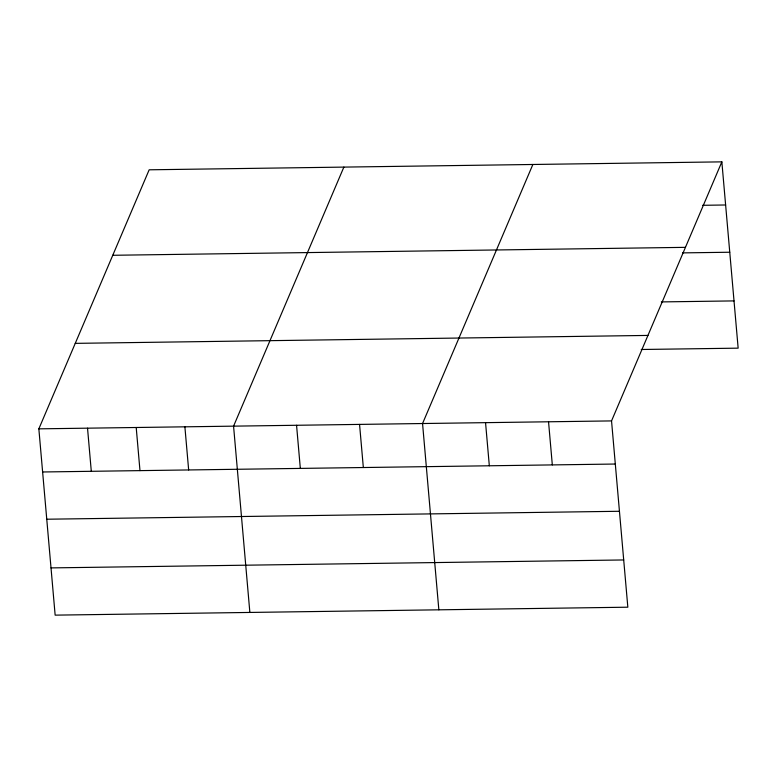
<?xml version="1.0" encoding="UTF-8"?>
<svg xmlns="http://www.w3.org/2000/svg" width="777" height="777" viewBox="0 0 777 777"><rect width="100%" height="100%" fill="white"/><g stroke="black" fill="none" stroke-linecap="round" stroke-linejoin="round"><path stroke-width="1.17" d="M721.852 161.859L611.538 420.911L627.835 607.196L55.148 615.141L38.85 428.846L149.165 169.804L721.852 161.859L738.15 348.154L641.229 349.495M343.871 167.104L233.566 426.146L249.864 612.441M532.867 164.481L422.552 423.533L438.85 609.819M702.602 205.303L725.621 204.982M112.762 255.283L685.45 247.348M682.507 252.884L729.758 252.234M661.324 301.913L734.012 300.903M75.252 343.366L647.94 335.421M38.85 428.846L611.538 420.911M42.618 471.979L615.316 464.034M46.756 519.221L619.444 511.276M51.01 567.9L623.708 559.955M548.543 421.785L552.321 464.908M485.547 422.659L489.325 465.782M359.557 424.407L363.335 467.531M296.561 425.281L300.33 468.405M184.887 426.826L188.656 469.949M136.208 427.496L139.977 470.629M87.529 428.176L91.297 471.299"/></g></svg>
